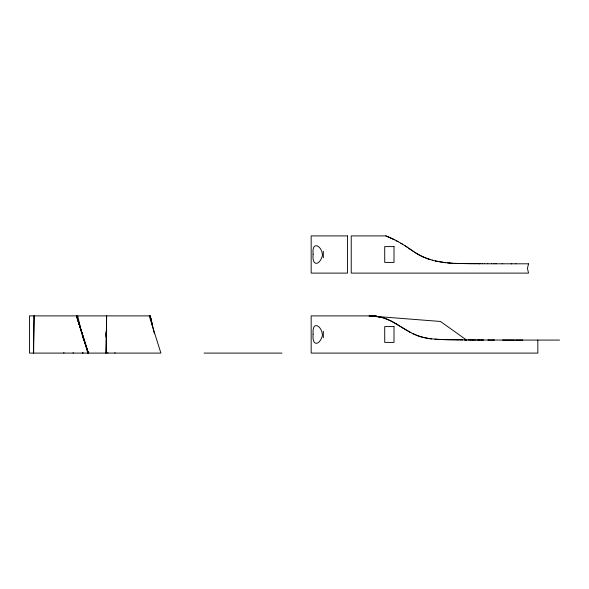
<?xml version="1.0" encoding="UTF-8"?>
<svg xmlns="http://www.w3.org/2000/svg" width="589" height="589" viewBox="0 0 589 589"><rect width="100%" height="100%" fill="white"/><g stroke="black" fill="none" stroke-linecap="round" stroke-linejoin="round"><path stroke-width="0.88" d="M82.541 353.091L82.541 352.509M76.496 315.888L88.335 353.091L88.321 352.509M33.639 353.091L34.044 315.888M106.182 353.091L106.587 315.888M63.862 353.091L63.87 352.502M105.924 353.091L106.668 315.888M33.382 353.091L34.133 315.888M73.169 352.575L73.161 353.091M528.51 263.806L527.442 268.459L528.547 273.112L351.228 273.112L351.228 235.909L385.847 235.909L387.187 236.461M515.824 263.806L528.392 263.806M154.414 333.764L150.195 315.888L29.45 315.888L29.45 353.091L160.893 353.091L149.208 315.888M376.585 315.888L311.161 315.888L311.161 353.091L537.853 353.091L537.831 340.067M522.745 340.067L493.523 340.037M515.544 340.067L559.55 340.067M204.088 353.091L281.947 353.091M493.781 263.776L496.174 263.776M495.842 263.776L502.321 263.791M502.211 263.791L511.885 263.798M511.156 263.798L515.949 263.806M390.662 320.784L389.292 320.136A48.261 48.195 -47.7 0 0 382.651 317.655L376.209 316.308A47.974 47.915 -50.7 0 0 369.833 315.895L370.761 315.895M380.008 316.985L369.833 315.888L373.411 316.021A45.471 45.456 -70.3 0 1 380.361 317.066M488.347 340.03L494.259 340.044M502.572 340.052L514.447 340.067M484.659 263.747L487.847 263.762M487.773 263.762L491.506 263.769M491.395 263.769L493.921 263.776M476.818 339.993L479.571 340.008M478.931 340L483.679 340.015M481.898 340.015L493.921 340.044M487.92 340.03L488.575 340.03M480.035 263.725L478.04 263.717M482.207 263.739L475.927 263.703M482.155 263.739L484.556 263.747M472.879 339.978L470.545 339.963M472.592 339.978L475.802 339.993M482.148 340.015L465.84 339.934M476.332 263.703L471.414 263.666L471.804 263.673M465.472 339.934L466.054 339.934M468.005 339.949L470.265 339.963M472.459 263.673L463.293 263.563M473.328 263.681L475.058 263.695M462.571 339.912L459.825 339.882M466.363 339.941L445.402 339.647M464.316 339.927L465.553 339.934M470.294 263.658L468.115 263.629M467.681 263.629L466.812 263.614M468.991 263.644L469.426 263.644M458.824 339.875L455.562 339.838M466.157 263.607L465.406 263.6M454.553 339.824L451.513 339.772M464.191 263.577L464.846 263.592M464.728 263.585L465.501 263.6M463.749 263.57L462.659 263.555M461.909 263.541L462.291 263.548M462.218 263.548L462.696 263.555M451.012 339.765L448.465 339.72M461.798 263.541L460.458 263.511M460.672 263.519L459.096 263.482M447.957 339.706L443.627 339.595M458.478 263.46L458.919 263.474M458.647 263.467L457.756 263.445M444.894 339.632L442.332 339.558M456.931 263.416L457.307 263.43M457.594 263.438L456.711 263.416M456.644 263.408L455.827 263.386M456.865 263.416L456.269 263.401M456.203 263.393L455.319 263.364M442.766 339.566L440.012 339.47M442.206 339.551L435.875 339.257M455.385 263.364L454.826 263.349M454.87 263.349L453.707 263.298M439.755 339.455L430.198 338.734L422.659 337.269M453.324 263.283L452.485 263.239M452.654 263.254L452.035 263.217M451.991 263.217L451.594 263.195M449.812 263.077L451.321 263.18M451.1 263.165L450.659 263.136M435.617 339.242L434.844 339.183M450.438 263.121L449.989 263.092M449.37 263.047L449.768 263.077M449.547 263.062L444.474 262.539M369.104 315.888L440.513 321.469L466.547 340.067M448.884 263.011L447.581 262.893M431.722 338.911L430.375 338.756A57.803 57.803 0 0 1 426.87 338.211L425.656 337.961M445.777 262.701L445.328 262.65M445.107 262.62L435.661 261.001M443.384 262.392L439.313 261.744M438.805 261.649L437.988 261.494M437.715 261.442L437.06 261.302M436.523 261.192L435.44 260.949M435.565 260.979L432.672 260.257M425.044 337.843L421.591 336.974A54.35 54.35 0 0 1 416.791 335.355L413.184 333.808M432.694 260.264L432.193 260.132M432.171 260.124L430.228 259.558M430.36 259.594L428.925 259.138M429.867 259.44L429.212 259.234M429.05 259.182L428.601 259.035M428.726 259.072L427.791 258.755M427.909 258.799L426.826 258.409M427.585 258.681L423.8 257.209M426.502 258.291L422.858 256.789M385.847 235.909L388.122 236.852M387.459 236.572L390.264 237.787M388.254 236.911L388.792 237.139M388.924 237.198L389.329 237.374M423.484 257.069L422.541 256.649M389.462 237.433L390.934 238.089M390.397 237.846L391.339 238.273M391.074 238.155L392.002 238.582M422.652 256.701L421.297 256.06M391.604 238.398L392.399 238.766M422.232 256.502L417.954 254.293M392.134 238.641L392.929 239.016M392.532 238.832L396.596 240.849M412.3 333.389L416.887 335.391A54.637 54.203 58.5 0 0 422.666 337.239M412.882 333.668L410.187 332.314M393.194 239.141L394.38 239.723M390.853 320.88L396.287 323.876M420.833 255.832L420.193 255.508A55.94 55.381 64.4 0 1 416.335 253.329L412.381 250.73M396.471 240.783L397.119 241.129M396.728 240.923L400.829 243.191M410.842 332.66L402.928 328.058M410.04 332.233L400.844 326.733M397.634 241.402L398.017 241.608M400.829 243.191L401.212 243.419M417.653 254.124L414.361 252.07M401.205 243.412L402.088 243.934M401.97 243.868L402.596 244.244M396.382 323.935L399.924 326.144M402.581 244.236L404.606 245.503M402.736 327.933L401.61 327.219M401.234 326.983L391.471 321.189L383.491 317.913A44.676 44.676 0 0 0 377.991 316.587M404.974 245.731L406.211 246.533M405.166 245.856L408.582 248.124M406.8 246.931L407.397 247.328M413.22 251.304L411.483 250.119M408.486 248.065L409.362 248.661M409.554 248.794L410.04 249.125M409.267 248.595L409.657 248.86M410.327 249.324L410.908 249.721M409.753 248.926L411.593 250.192M88.335 353.091L76.57 315.888L87.923 353.091M107.743 352.509L107.912 353.091M77.704 315.888L81.834 333.602M82.246 335.377L82.865 338.034M150.195 315.888L152.396 325.327L150.247 315.888M114.914 352.568L115.01 353.091M88.733 352.509L88.733 353.091M82.946 352.509L82.953 353.091M323.332 251.26L323.332 257.761M323.332 331.239L323.332 337.74M106.366 337.917A9.299 9.299 0 0 1 106.749 330.215M313.12 254.198C311.765 265.948 319.238 266.213 322.382 255.832C322.956 246.541 311.544 239.509 313.12 254.198M313.12 334.177C311.795 345.728 319.054 346.332 322.345 335.973C322.927 326.755 311.839 319.039 313.12 334.177M347.51 235.909L311.161 235.909L311.161 273.112L347.51 273.112L347.51 235.909M394.012 246.607L384.713 246.607L384.713 262.414L394.012 262.414L394.012 246.607M394.012 326.586L384.713 326.586L384.713 342.393L394.012 342.393L394.012 326.586M88.225 353.091L76.57 315.888L88.225 353.091"/></g></svg>
